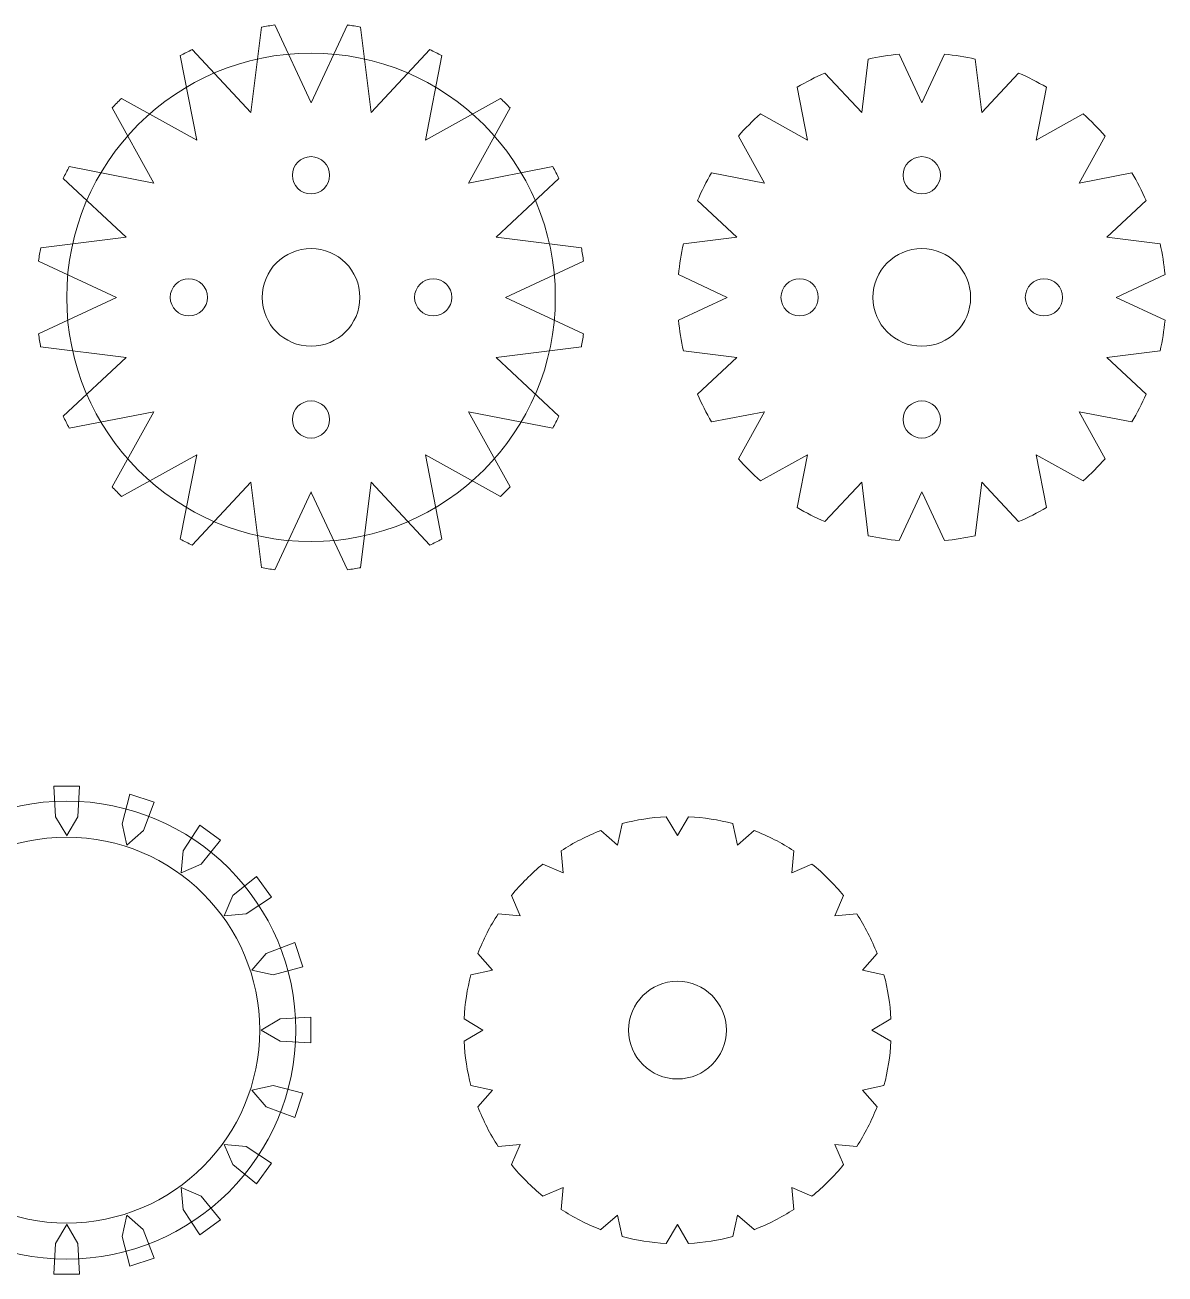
# Model space of a CAD drawing. Header units: centimetres. Extents: x -121 to 177, y -44 to 114.
# Drawn here: x 87.86 to 97.19, y 27.15 to 37.38 of the extents above; entities that cross this region are included whole.
import ezdxf

# ---------------------------------------------------------------- set-up
doc = ezdxf.new("R2010")
doc.units = ezdxf.units.CM
doc.header["$MEASUREMENT"] = 0
doc.layers.add('Layer 1', color=7, linetype='Continuous')

msp = doc.modelspace()

# ---------------------------------------------------------------- linework, layer by layer
at = {"layer": 'Layer 1', "lineweight": 20}
for centre, major_axis in [((90.2, 35.15), (0, 2)), ((90.2, 36.15), (0, 0.1525)), ((95.2, 36.15), (0, 0.1525)), ((90.2, 35.15), (0, 0.4)), ((95.2, 35.15), (0, 0.4)), ((89.2, 35.15), (0, 0.1525)), ((91.2, 35.15), (0, 0.1525)), ((94.2, 35.15), (0, 0.1525)), ((96.2, 35.15), (0, 0.1525)), ((90.2, 34.15), (0, 0.1525)), ((95.2, 34.15), (0, 0.1525)), ((93.2, 29.15), (0, 0.4))]:
    msp.add_ellipse(centre, major_axis=major_axis, ratio=1, dxfattribs=at)
at = {"layer": 'Layer 1', "color": 4, "lineweight": 20}
for major_axis in [(0, 1.875), (0, 1.57978)]:
    msp.add_ellipse((88.2, 29.15), major_axis=major_axis, ratio=1, dxfattribs=at)
for points, knots in [([(90.49753, 37.38041), (90.49753, 37.38041), (90.50128, 37.37991), (90.50128, 37.37991), (90.50128, 37.37991), (90.53653, 37.37518), (90.57153, 37.36965), (90.60625, 37.36331), (90.60625, 37.36331), (90.60625, 37.36331), (90.69206, 36.66441), (90.69206, 36.66441), (90.69206, 36.66441), (90.69206, 36.66441), (91.17237, 37.17949), (91.17237, 37.17949), (91.17237, 37.17949), (91.20549, 37.16359), (91.23812, 37.14686), (91.27032, 37.12941), (91.27032, 37.12941), (91.27032, 37.12941), (91.13596, 36.43824), (91.13596, 36.43824), (91.13596, 36.43824), (91.13596, 36.43824), (91.7514, 36.77939), (91.7514, 36.77939), (91.7514, 36.77939), (91.77803, 36.75403), (91.80403, 36.72802), (91.82939, 36.70139), (91.82939, 36.70139), (91.82939, 36.70139), (91.48824, 36.08596), (91.48824, 36.08596), (91.48824, 36.08596), (91.48824, 36.08596), (92.17944, 36.22032), (92.17944, 36.22032), (92.17944, 36.22032), (92.19689, 36.18813), (92.21356, 36.15546), (92.22946, 36.12234), (92.22946, 36.12234), (92.22946, 36.12234), (91.71441, 35.64206), (91.71441, 35.64206), (91.71441, 35.64206), (91.71441, 35.64206), (92.41338, 35.55624), (92.41338, 35.55624), (92.41338, 35.55624), (92.41994, 35.5203), (92.42564, 35.48407), (92.43047, 35.44756), (92.43047, 35.44756), (92.43047, 35.44756), (91.79235, 35.15), (91.79235, 35.15), (91.79235, 35.15), (91.79235, 35.15), (92.43038, 34.85248), (92.43038, 34.85248), (92.43038, 34.85248), (92.42555, 34.81594), (92.41978, 34.7797), (92.41322, 34.74374), (92.41322, 34.74374), (92.41322, 34.74374), (91.71441, 34.65794), (91.71441, 34.65794), (91.71441, 34.65794), (91.71441, 34.65794), (92.22938, 34.17773), (92.22938, 34.17773), (92.22938, 34.17773), (92.21347, 34.14459), (92.19673, 34.11192), (92.17927, 34.07971), (92.17927, 34.07971), (92.17927, 34.07971), (91.48824, 34.21404), (91.48824, 34.21404), (91.48824, 34.21404), (91.48824, 34.21404), (91.82934, 33.59869), (91.82934, 33.59869), (91.82934, 33.59869), (91.80397, 33.57205), (91.77795, 33.54603), (91.75131, 33.52066), (91.75131, 33.52066), (91.75131, 33.52066), (91.13596, 33.86176), (91.13596, 33.86176), (91.13596, 33.86176), (91.13596, 33.86176), (91.27031, 33.1706), (91.27031, 33.1706), (91.27031, 33.1706), (91.23812, 33.15315), (91.20544, 33.13647), (91.17232, 33.12056), (91.17232, 33.12056), (91.17232, 33.12056), (90.69206, 33.63559), (90.69206, 33.63559), (90.69206, 33.63559), (90.69206, 33.63559), (90.60624, 32.93662), (90.60624, 32.93662), (90.60624, 32.93662), (90.5703, 32.93006), (90.53407, 32.92436), (90.49756, 32.91953), (90.49756, 32.91953), (90.49756, 32.91953), (90.20495, 33.54703), (90.20495, 33.54703), (90.20495, 33.54703), (90.20495, 33.54703), (90.2, 33.55765), (90.2, 33.55765), (90.2, 33.55765), (90.2, 33.55765), (89.90248, 32.91962), (89.90248, 32.91962), (89.90248, 32.91962), (89.90248, 32.91962), (90.2, 33.55765), (90.2, 33.55765), (90.2, 33.55765), (90.2, 33.55765), (89.90248, 32.91962), (89.90248, 32.91962), (89.90248, 32.91962), (89.86594, 32.92445), (89.8297, 32.93022), (89.79374, 32.93678), (89.79374, 32.93678), (89.79374, 32.93678), (89.70794, 33.63559), (89.70794, 33.63559), (89.70794, 33.63559), (89.70794, 33.63559), (89.22773, 33.12062), (89.22773, 33.12062), (89.22773, 33.12062), (89.19459, 33.13653), (89.16192, 33.15327), (89.12971, 33.17073), (89.12971, 33.17073), (89.12971, 33.17073), (89.26404, 33.86176), (89.26404, 33.86176), (89.26404, 33.86176), (89.26404, 33.86176), (88.64869, 33.52066), (88.64869, 33.52066), (88.64869, 33.52066), (88.62205, 33.54603), (88.59603, 33.57205), (88.57066, 33.59869), (88.57066, 33.59869), (88.57066, 33.59869), (88.91176, 34.21404), (88.91176, 34.21404), (88.91176, 34.21404), (88.91176, 34.21404), (88.2206, 34.07969), (88.2206, 34.07969), (88.2206, 34.07969), (88.20315, 34.11188), (88.18647, 34.14456), (88.17056, 34.17768), (88.17056, 34.17768), (88.17056, 34.17768), (88.68559, 34.65794), (88.68559, 34.65794), (88.68559, 34.65794), (88.68559, 34.65794), (87.98662, 34.74376), (87.98662, 34.74376), (87.98662, 34.74376), (87.98006, 34.7797), (87.97436, 34.81593), (87.96953, 34.85244), (87.96953, 34.85244), (87.96953, 34.85244), (88.60765, 35.15), (88.60765, 35.15), (88.60765, 35.15), (88.60765, 35.15), (87.96962, 35.44752), (87.96962, 35.44752), (87.96962, 35.44752), (87.96962, 35.44752), (88.60765, 35.15), (88.60765, 35.15), (88.60765, 35.15), (88.60765, 35.15), (87.96962, 35.44752), (87.96962, 35.44752), (87.96962, 35.44752), (87.96962, 35.44752), (87.96987, 35.44924), (87.96987, 35.44924), (87.96987, 35.44924), (87.97465, 35.4852), (87.98033, 35.52087), (87.98679, 35.55627), (87.98679, 35.55627), (87.98679, 35.55627), (88.68558, 35.64206), (88.68558, 35.64206), (88.68558, 35.64206), (88.68558, 35.64206), (88.17063, 36.12225), (88.17063, 36.12225), (88.17063, 36.12225), (88.18654, 36.1554), (88.20329, 36.18806), (88.22075, 36.22028), (88.22075, 36.22028), (88.22075, 36.22028), (88.91176, 36.08596), (88.91176, 36.08596), (88.91176, 36.08596), (88.91176, 36.08596), (88.57066, 36.7013), (88.57066, 36.7013), (88.57066, 36.7013), (88.59603, 36.72795), (88.62205, 36.75396), (88.64869, 36.77934), (88.64869, 36.77934), (88.64869, 36.77934), (89.26404, 36.43824), (89.26404, 36.43824), (89.26404, 36.43824), (89.26404, 36.43824), (89.12969, 37.1294), (89.12969, 37.1294), (89.12969, 37.1294), (89.16188, 37.14685), (89.19456, 37.16353), (89.22768, 37.17944), (89.22768, 37.17944), (89.22768, 37.17944), (89.70794, 36.66441), (89.70794, 36.66441), (89.70794, 36.66441), (89.70794, 36.66441), (89.79376, 37.36338), (89.79376, 37.36338), (89.79376, 37.36338), (89.8297, 37.36994), (89.86593, 37.37564), (89.90244, 37.38047), (89.90244, 37.38047), (89.90244, 37.38047), (90.2, 36.74235), (90.2, 36.74235), (90.2, 36.74235), (90.2, 36.74235), (90.49753, 37.38041), (90.49753, 37.38041)], [0, 0, 0, 0, 0.01492537, 0.01492537, 0.01492537, 0.01492537, 0.02985075, 0.02985075, 0.02985075, 0.02985075, 0.04477612, 0.04477612, 0.04477612, 0.04477612, 0.05970149, 0.05970149, 0.05970149, 0.05970149, 0.07462687, 0.07462687, 0.07462687, 0.07462687, 0.08955224, 0.08955224, 0.08955224, 0.08955224, 0.10447761, 0.10447761, 0.10447761, 0.10447761, 0.11940299, 0.11940299, 0.11940299, 0.11940299, 0.13432836, 0.13432836, 0.13432836, 0.13432836, 0.14925373, 0.14925373, 0.14925373, 0.14925373, 0.1641791, 0.1641791, 0.1641791, 0.1641791, 0.17910448, 0.17910448, 0.17910448, 0.17910448, 0.19402985, 0.19402985, 0.19402985, 0.19402985, 0.20895522, 0.20895522, 0.20895522, 0.20895522, 0.2238806, 0.2238806, 0.2238806, 0.2238806, 0.23880597, 0.23880597, 0.23880597, 0.23880597, 0.25373134, 0.25373134, 0.25373134, 0.25373134, 0.26865672, 0.26865672, 0.26865672, 0.26865672, 0.28358209, 0.28358209, 0.28358209, 0.28358209, 0.29850746, 0.29850746, 0.29850746, 0.29850746, 0.31343284, 0.31343284, 0.31343284, 0.31343284, 0.32835821, 0.32835821, 0.32835821, 0.32835821, 0.34328358, 0.34328358, 0.34328358, 0.34328358, 0.35820896, 0.35820896, 0.35820896, 0.35820896, 0.37313433, 0.37313433, 0.37313433, 0.37313433, 0.3880597, 0.3880597, 0.3880597, 0.3880597, 0.40298507, 0.40298507, 0.40298507, 0.40298507, 0.41791045, 0.41791045, 0.41791045, 0.41791045, 0.43283582, 0.43283582, 0.43283582, 0.43283582, 0.44776119, 0.44776119, 0.44776119, 0.44776119, 0.46268657, 0.46268657, 0.46268657, 0.46268657, 0.47761194, 0.47761194, 0.47761194, 0.47761194, 0.49253731, 0.49253731, 0.49253731, 0.49253731, 0.50746269, 0.50746269, 0.50746269, 0.50746269, 0.52238806, 0.52238806, 0.52238806, 0.52238806, 0.53731343, 0.53731343, 0.53731343, 0.53731343, 0.55223881, 0.55223881, 0.55223881, 0.55223881, 0.56716418, 0.56716418, 0.56716418, 0.56716418, 0.58208955, 0.58208955, 0.58208955, 0.58208955, 0.59701493, 0.59701493, 0.59701493, 0.59701493, 0.6119403, 0.6119403, 0.6119403, 0.6119403, 0.62686567, 0.62686567, 0.62686567, 0.62686567, 0.64179104, 0.64179104, 0.64179104, 0.64179104, 0.65671642, 0.65671642, 0.65671642, 0.65671642, 0.67164179, 0.67164179, 0.67164179, 0.67164179, 0.68656716, 0.68656716, 0.68656716, 0.68656716, 0.70149254, 0.70149254, 0.70149254, 0.70149254, 0.71641791, 0.71641791, 0.71641791, 0.71641791, 0.73134328, 0.73134328, 0.73134328, 0.73134328, 0.74626866, 0.74626866, 0.74626866, 0.74626866, 0.76119403, 0.76119403, 0.76119403, 0.76119403, 0.7761194, 0.7761194, 0.7761194, 0.7761194, 0.79104478, 0.79104478, 0.79104478, 0.79104478, 0.80597015, 0.80597015, 0.80597015, 0.80597015, 0.82089552, 0.82089552, 0.82089552, 0.82089552, 0.8358209, 0.8358209, 0.8358209, 0.8358209, 0.85074627, 0.85074627, 0.85074627, 0.85074627, 0.86567164, 0.86567164, 0.86567164, 0.86567164, 0.88059701, 0.88059701, 0.88059701, 0.88059701, 0.89552239, 0.89552239, 0.89552239, 0.89552239, 0.91044776, 0.91044776, 0.91044776, 0.91044776, 0.92537313, 0.92537313, 0.92537313, 0.92537313, 0.94029851, 0.94029851, 0.94029851, 0.94029851, 0.95522388, 0.95522388, 0.95522388, 0.95522388, 0.97014925, 0.97014925, 0.97014925, 0.97014925, 0.98507463, 0.98507463, 0.98507463, 0.98507463, 1, 1, 1, 1]), ([(95.63837, 37.10166), (95.63837, 37.10166), (95.69206, 36.66441), (95.69206, 36.66441), (95.69206, 36.66441), (95.69206, 36.66441), (95.99252, 36.98662), (95.99252, 36.98662), (95.99252, 36.98662), (96.07108, 36.95267), (96.14701, 36.9138), (96.21998, 36.87045), (96.21998, 36.87045), (96.21998, 36.87045), (96.13596, 36.43824), (96.13596, 36.43824), (96.13596, 36.43824), (96.13596, 36.43824), (96.52079, 36.65156), (96.52079, 36.65156), (96.52079, 36.65156), (96.58482, 36.5952), (96.64519, 36.5348), (96.70156, 36.47078), (96.70156, 36.47078), (96.70156, 36.47078), (96.48824, 36.08596), (96.48824, 36.08596), (96.48824, 36.08596), (96.48824, 36.08596), (96.92046, 36.16998), (96.92046, 36.16998), (96.92046, 36.16998), (96.96382, 36.09703), (97.00265, 36.02107), (97.03662, 35.94252), (97.03662, 35.94252), (97.03662, 35.94252), (96.71441, 35.64206), (96.71441, 35.64206), (96.71441, 35.64206), (96.71441, 35.64206), (97.15166, 35.58837), (97.15166, 35.58837), (97.15166, 35.58837), (97.17009, 35.50606), (97.18336, 35.42182), (97.19131, 35.33604), (97.19131, 35.33604), (97.19131, 35.33604), (96.79235, 35.15), (96.79235, 35.15), (96.79235, 35.15), (96.79235, 35.15), (97.19131, 34.96396), (97.19131, 34.96396), (97.19131, 34.96396), (97.18339, 34.87817), (97.17007, 34.79395), (97.15166, 34.71163), (97.15166, 34.71163), (97.15166, 34.71163), (96.71441, 34.65794), (96.71441, 34.65794), (96.71441, 34.65794), (96.71441, 34.65794), (97.03662, 34.35748), (97.03662, 34.35748), (97.03662, 34.35748), (97.00267, 34.27892), (96.96381, 34.20299), (96.92046, 34.13002), (96.92046, 34.13002), (96.92046, 34.13002), (96.48824, 34.21404), (96.48824, 34.21404), (96.48824, 34.21404), (96.48824, 34.21404), (96.70156, 33.82921), (96.70156, 33.82921), (96.70156, 33.82921), (96.6452, 33.76518), (96.58481, 33.70481), (96.52079, 33.64844), (96.52079, 33.64844), (96.52079, 33.64844), (96.13596, 33.86176), (96.13596, 33.86176), (96.13596, 33.86176), (96.13596, 33.86176), (96.21998, 33.42954), (96.21998, 33.42954), (96.21998, 33.42954), (96.14703, 33.38618), (96.07107, 33.34735), (95.99252, 33.31338), (95.99252, 33.31338), (95.99252, 33.31338), (95.69206, 33.63559), (95.69206, 33.63559), (95.69206, 33.63559), (95.69206, 33.63559), (95.63837, 33.19834), (95.63837, 33.19834), (95.63837, 33.19834), (95.55606, 33.17991), (95.47182, 33.16664), (95.38604, 33.15869), (95.38604, 33.15869), (95.38604, 33.15869), (95.20495, 33.54703), (95.20495, 33.54703), (95.20495, 33.54703), (95.20495, 33.54703), (95.2, 33.55765), (95.2, 33.55765), (95.2, 33.55765), (95.2, 33.55765), (95.01396, 33.15869), (95.01396, 33.15869), (95.01396, 33.15869), (94.92817, 33.16661), (94.84395, 33.17993), (94.76163, 33.19834), (94.76163, 33.19834), (94.76163, 33.19834), (94.70794, 33.63559), (94.70794, 33.63559), (94.70794, 33.63559), (94.70794, 33.63559), (94.40748, 33.31338), (94.40748, 33.31338), (94.40748, 33.31338), (94.32892, 33.34733), (94.25299, 33.38619), (94.18002, 33.42954), (94.18002, 33.42954), (94.18002, 33.42954), (94.26404, 33.86176), (94.26404, 33.86176), (94.26404, 33.86176), (94.26404, 33.86176), (93.87921, 33.64844), (93.87921, 33.64844), (93.87921, 33.64844), (93.81518, 33.7048), (93.75481, 33.76519), (93.69844, 33.82921), (93.69844, 33.82921), (93.69844, 33.82921), (93.91176, 34.21404), (93.91176, 34.21404), (93.91176, 34.21404), (93.91176, 34.21404), (93.47954, 34.13002), (93.47954, 34.13002), (93.47954, 34.13002), (93.43618, 34.20297), (93.39735, 34.27893), (93.36338, 34.35748), (93.36338, 34.35748), (93.36338, 34.35748), (93.68559, 34.65794), (93.68559, 34.65794), (93.68559, 34.65794), (93.68559, 34.65794), (93.24834, 34.71163), (93.24834, 34.71163), (93.24834, 34.71163), (93.22991, 34.79394), (93.21664, 34.87818), (93.20869, 34.96396), (93.20869, 34.96396), (93.20869, 34.96396), (93.60765, 35.15), (93.60765, 35.15), (93.60765, 35.15), (93.60765, 35.15), (93.20869, 35.33604), (93.20869, 35.33604), (93.20869, 35.33604), (93.21661, 35.42184), (93.22992, 35.50607), (93.24834, 35.58838), (93.24834, 35.58838), (93.24834, 35.58838), (93.68558, 35.64206), (93.68558, 35.64206), (93.68558, 35.64206), (93.68558, 35.64206), (93.36338, 35.94251), (93.36338, 35.94251), (93.36338, 35.94251), (93.39733, 36.02107), (93.43619, 36.09702), (93.47954, 36.16998), (93.47954, 36.16998), (93.47954, 36.16998), (93.91176, 36.08596), (93.91176, 36.08596), (93.91176, 36.08596), (93.91176, 36.08596), (93.69844, 36.47078), (93.69844, 36.47078), (93.69844, 36.47078), (93.7548, 36.53481), (93.81519, 36.59519), (93.87921, 36.65156), (93.87921, 36.65156), (93.87921, 36.65156), (94.26404, 36.43824), (94.26404, 36.43824), (94.26404, 36.43824), (94.26404, 36.43824), (94.18002, 36.87046), (94.18002, 36.87046), (94.18002, 36.87046), (94.25297, 36.91382), (94.32893, 36.95265), (94.40748, 36.98662), (94.40748, 36.98662), (94.40748, 36.98662), (94.70794, 36.66441), (94.70794, 36.66441), (94.70794, 36.66441), (94.70794, 36.66441), (94.76163, 37.10166), (94.76163, 37.10166), (94.76163, 37.10166), (94.84394, 37.12009), (94.92818, 37.13336), (95.01396, 37.14131), (95.01396, 37.14131), (95.01396, 37.14131), (95.2, 36.74235), (95.2, 36.74235), (95.2, 36.74235), (95.2, 36.74235), (95.38604, 37.14131), (95.38604, 37.14131), (95.38604, 37.14131), (95.47182, 37.13336), (95.55605, 37.12008), (95.63837, 37.10166)], [0, 0, 0, 0, 0.01639344, 0.01639344, 0.01639344, 0.01639344, 0.03278689, 0.03278689, 0.03278689, 0.03278689, 0.04918033, 0.04918033, 0.04918033, 0.04918033, 0.06557377, 0.06557377, 0.06557377, 0.06557377, 0.08196721, 0.08196721, 0.08196721, 0.08196721, 0.09836066, 0.09836066, 0.09836066, 0.09836066, 0.1147541, 0.1147541, 0.1147541, 0.1147541, 0.13114754, 0.13114754, 0.13114754, 0.13114754, 0.14754098, 0.14754098, 0.14754098, 0.14754098, 0.16393443, 0.16393443, 0.16393443, 0.16393443, 0.18032787, 0.18032787, 0.18032787, 0.18032787, 0.19672131, 0.19672131, 0.19672131, 0.19672131, 0.21311475, 0.21311475, 0.21311475, 0.21311475, 0.2295082, 0.2295082, 0.2295082, 0.2295082, 0.24590164, 0.24590164, 0.24590164, 0.24590164, 0.26229508, 0.26229508, 0.26229508, 0.26229508, 0.27868852, 0.27868852, 0.27868852, 0.27868852, 0.29508197, 0.29508197, 0.29508197, 0.29508197, 0.31147541, 0.31147541, 0.31147541, 0.31147541, 0.32786885, 0.32786885, 0.32786885, 0.32786885, 0.3442623, 0.3442623, 0.3442623, 0.3442623, 0.36065574, 0.36065574, 0.36065574, 0.36065574, 0.37704918, 0.37704918, 0.37704918, 0.37704918, 0.39344262, 0.39344262, 0.39344262, 0.39344262, 0.40983607, 0.40983607, 0.40983607, 0.40983607, 0.42622951, 0.42622951, 0.42622951, 0.42622951, 0.44262295, 0.44262295, 0.44262295, 0.44262295, 0.45901639, 0.45901639, 0.45901639, 0.45901639, 0.47540984, 0.47540984, 0.47540984, 0.47540984, 0.49180328, 0.49180328, 0.49180328, 0.49180328, 0.50819672, 0.50819672, 0.50819672, 0.50819672, 0.52459016, 0.52459016, 0.52459016, 0.52459016, 0.54098361, 0.54098361, 0.54098361, 0.54098361, 0.55737705, 0.55737705, 0.55737705, 0.55737705, 0.57377049, 0.57377049, 0.57377049, 0.57377049, 0.59016393, 0.59016393, 0.59016393, 0.59016393, 0.60655738, 0.60655738, 0.60655738, 0.60655738, 0.62295082, 0.62295082, 0.62295082, 0.62295082, 0.63934426, 0.63934426, 0.63934426, 0.63934426, 0.6557377, 0.6557377, 0.6557377, 0.6557377, 0.67213115, 0.67213115, 0.67213115, 0.67213115, 0.68852459, 0.68852459, 0.68852459, 0.68852459, 0.70491803, 0.70491803, 0.70491803, 0.70491803, 0.72131148, 0.72131148, 0.72131148, 0.72131148, 0.73770492, 0.73770492, 0.73770492, 0.73770492, 0.75409836, 0.75409836, 0.75409836, 0.75409836, 0.7704918, 0.7704918, 0.7704918, 0.7704918, 0.78688525, 0.78688525, 0.78688525, 0.78688525, 0.80327869, 0.80327869, 0.80327869, 0.80327869, 0.81967213, 0.81967213, 0.81967213, 0.81967213, 0.83606557, 0.83606557, 0.83606557, 0.83606557, 0.85245902, 0.85245902, 0.85245902, 0.85245902, 0.86885246, 0.86885246, 0.86885246, 0.86885246, 0.8852459, 0.8852459, 0.8852459, 0.8852459, 0.90163934, 0.90163934, 0.90163934, 0.90163934, 0.91803279, 0.91803279, 0.91803279, 0.91803279, 0.93442623, 0.93442623, 0.93442623, 0.93442623, 0.95081967, 0.95081967, 0.95081967, 0.95081967, 0.96721311, 0.96721311, 0.96721311, 0.96721311, 0.98360656, 0.98360656, 0.98360656, 0.98360656, 1, 1, 1, 1]), ([(88.60765, 35.15), (88.60765, 35.15), (87.96962, 35.44752), (87.96962, 35.44752), (87.96962, 35.44752), (87.96962, 35.44752), (87.96962, 35.44751), (87.96962, 35.44751), (87.96962, 35.44751), (87.96962, 35.44751), (88.60765, 35.15), (88.60765, 35.15)], [0, 0, 0, 0, 0.33333333, 0.33333333, 0.33333333, 0.33333333, 0.66666667, 0.66666667, 0.66666667, 0.66666667, 1, 1, 1, 1]), ([(93.20869, 35.33604), (93.20869, 35.33604), (93.60765, 35.15), (93.60765, 35.15), (93.60765, 35.15), (93.60765, 35.15), (93.20869, 35.33604), (93.20869, 35.33604), (93.20869, 35.33604), (93.20869, 35.33604), (93.20869, 35.33603), (93.20869, 35.33603), (93.20869, 35.33603), (93.20869, 35.33603), (93.60765, 35.15), (93.60765, 35.15), (93.60765, 35.15), (93.60765, 35.15), (93.20869, 35.33604), (93.20869, 35.33604)], [0, 0, 0, 0, 0.2, 0.2, 0.2, 0.2, 0.4, 0.4, 0.4, 0.4, 0.6, 0.6, 0.6, 0.6, 0.8, 0.8, 0.8, 0.8, 1, 1, 1, 1]), ([(91.79235, 35.15), (91.79235, 35.15), (92.43038, 34.85249), (92.43038, 34.85249), (92.43038, 34.85249), (92.43038, 34.85249), (92.43038, 34.85248), (92.43038, 34.85248), (92.43038, 34.85248), (92.43038, 34.85248), (91.79235, 35.15), (91.79235, 35.15)], [0, 0, 0, 0, 0.33333333, 0.33333333, 0.33333333, 0.33333333, 0.66666667, 0.66666667, 0.66666667, 0.66666667, 1, 1, 1, 1]), ([(97.19131, 34.96397), (97.19131, 34.96397), (97.19131, 34.96396), (97.19131, 34.96396), (97.19131, 34.96396), (97.19131, 34.96396), (96.79235, 35.15), (96.79235, 35.15), (96.79235, 35.15), (96.79235, 35.15), (97.19131, 34.96397), (97.19131, 34.96397)], [0, 0, 0, 0, 0.33333333, 0.33333333, 0.33333333, 0.33333333, 0.66666667, 0.66666667, 0.66666667, 0.66666667, 1, 1, 1, 1]), ([(90.2, 33.55765), (90.2, 33.55765), (89.90248, 32.91962), (89.90248, 32.91962), (89.90248, 32.91962), (89.90248, 32.91962), (89.90249, 32.91962), (89.90249, 32.91962), (89.90249, 32.91962), (89.90249, 32.91962), (90.2, 33.55765), (90.2, 33.55765)], [0, 0, 0, 0, 0.33333333, 0.33333333, 0.33333333, 0.33333333, 0.66666667, 0.66666667, 0.66666667, 0.66666667, 1, 1, 1, 1]), ([(95.01396, 33.15869), (95.01396, 33.15869), (95.2, 33.55765), (95.2, 33.55765), (95.2, 33.55765), (95.2, 33.55765), (95.01396, 33.15869), (95.01396, 33.15869), (95.01396, 33.15869), (95.01396, 33.15869), (95.01397, 33.15869), (95.01397, 33.15869), (95.01397, 33.15869), (95.01397, 33.15869), (95.2, 33.55765), (95.2, 33.55765), (95.2, 33.55765), (95.2, 33.55765), (95.01396, 33.15869), (95.01396, 33.15869)], [0, 0, 0, 0, 0.2, 0.2, 0.2, 0.2, 0.4, 0.4, 0.4, 0.4, 0.6, 0.6, 0.6, 0.6, 0.8, 0.8, 0.8, 0.8, 1, 1, 1, 1])]:
    msp.add_open_spline(points, degree=3, knots=knots, dxfattribs=at)
at = {"layer": 'Layer 1', "lineweight": 20}
for points, knots in [([(88.2, 30.74235), (88.2, 30.74235), (88.29159, 30.89765), (88.29159, 30.89765), (88.29159, 30.89765), (88.29159, 30.89765), (88.30467, 31.14726), (88.30467, 31.14726), (88.30467, 31.14726), (88.30467, 31.14726), (88.09533, 31.14727), (88.09533, 31.14727), (88.09533, 31.14727), (88.09533, 31.14727), (88.10842, 30.89765), (88.10842, 30.89765), (88.10842, 30.89765), (88.10842, 30.89765), (88.2, 30.74235), (88.2, 30.74235)], [0, 0, 0, 0, 0.2, 0.2, 0.2, 0.2, 0.4, 0.4, 0.4, 0.4, 0.6, 0.6, 0.6, 0.6, 0.8, 0.8, 0.8, 0.8, 1, 1, 1, 1]), ([(88.69206, 30.66441), (88.69206, 30.66441), (88.82716, 30.78381), (88.82716, 30.78381), (88.82716, 30.78381), (88.82716, 30.78381), (88.91673, 31.01716), (88.91673, 31.01716), (88.91673, 31.01716), (88.91673, 31.01716), (88.71764, 31.08186), (88.71764, 31.08186), (88.71764, 31.08186), (88.71764, 31.08186), (88.65296, 30.84041), (88.65296, 30.84041), (88.65296, 30.84041), (88.65296, 30.84041), (88.69206, 30.66441), (88.69206, 30.66441)], [0, 0, 0, 0, 0.2, 0.2, 0.2, 0.2, 0.4, 0.4, 0.4, 0.4, 0.6, 0.6, 0.6, 0.6, 0.8, 0.8, 0.8, 0.8, 1, 1, 1, 1]), ([(93.29157, 30.89762), (93.41595, 30.89121), (93.53687, 30.87179), (93.65304, 30.84071), (93.65304, 30.84071), (93.65304, 30.84071), (93.65296, 30.84041), (93.65296, 30.84041), (93.65296, 30.84041), (93.65296, 30.84041), (93.69206, 30.66441), (93.69206, 30.66441), (93.69206, 30.66441), (93.69206, 30.66441), (93.82716, 30.78381), (93.82716, 30.78381), (93.82716, 30.78381), (93.82716, 30.78381), (93.82727, 30.78409), (93.82727, 30.78409), (93.82727, 30.78409), (93.94223, 30.7399), (94.05134, 30.68392), (94.15314, 30.61763), (94.15314, 30.61763), (94.15314, 30.61763), (94.13596, 30.43824), (94.13596, 30.43824), (94.13596, 30.43824), (94.13596, 30.43824), (94.30109, 30.50993), (94.30109, 30.50993), (94.30109, 30.50993), (94.39611, 30.43287), (94.4829, 30.34608), (94.55993, 30.25104), (94.55993, 30.25104), (94.55993, 30.25104), (94.48824, 30.08596), (94.48824, 30.08596), (94.48824, 30.08596), (94.48824, 30.08596), (94.66757, 30.10314), (94.66757, 30.10314), (94.66757, 30.10314), (94.73384, 30.00132), (94.78984, 29.89221), (94.83401, 29.77723), (94.83401, 29.77723), (94.83401, 29.77723), (94.83381, 29.77715), (94.83381, 29.77715), (94.83381, 29.77715), (94.83381, 29.77715), (94.71441, 29.64206), (94.71441, 29.64206), (94.71441, 29.64206), (94.71441, 29.64206), (94.89042, 29.60295), (94.89042, 29.60295), (94.89042, 29.60295), (94.89042, 29.60295), (94.89067, 29.60302), (94.89067, 29.60302), (94.89067, 29.60302), (94.92173, 29.48684), (94.94118, 29.36591), (94.94759, 29.24155), (94.94759, 29.24155), (94.94759, 29.24155), (94.79235, 29.15), (94.79235, 29.15), (94.79235, 29.15), (94.79235, 29.15), (94.94764, 29.05842), (94.94764, 29.05842), (94.94764, 29.05842), (94.94122, 28.93405), (94.92181, 28.81312), (94.89074, 28.69695), (94.89074, 28.69695), (94.89074, 28.69695), (94.89041, 28.69704), (94.89041, 28.69704), (94.89041, 28.69704), (94.89041, 28.69704), (94.71441, 28.65794), (94.71441, 28.65794), (94.71441, 28.65794), (94.71441, 28.65794), (94.83381, 28.52284), (94.83381, 28.52284), (94.83381, 28.52284), (94.83381, 28.52284), (94.83414, 28.52271), (94.83414, 28.52271), (94.83414, 28.52271), (94.78996, 28.40775), (94.73402, 28.29862), (94.66775, 28.19682), (94.66775, 28.19682), (94.66775, 28.19682), (94.66771, 28.19685), (94.66771, 28.19685), (94.66771, 28.19685), (94.66771, 28.19685), (94.48824, 28.21404), (94.48824, 28.21404), (94.48824, 28.21404), (94.48824, 28.21404), (94.55997, 28.04882), (94.55997, 28.04882), (94.55997, 28.04882), (94.48295, 27.95382), (94.3962, 27.86703), (94.3012, 27.79001), (94.3012, 27.79001), (94.3012, 27.79001), (94.13596, 27.86176), (94.13596, 27.86176), (94.13596, 27.86176), (94.13596, 27.86176), (94.15315, 27.68229), (94.15315, 27.68229), (94.15315, 27.68229), (94.15315, 27.68229), (94.15316, 27.68228), (94.15316, 27.68228), (94.15316, 27.68228), (94.05135, 27.61602), (93.94225, 27.56003), (93.82728, 27.51586), (93.82728, 27.51586), (93.82728, 27.51586), (93.82715, 27.51619), (93.82715, 27.51619), (93.82715, 27.51619), (93.82715, 27.51619), (93.69206, 27.63559), (93.69206, 27.63559), (93.69206, 27.63559), (93.69206, 27.63559), (93.65295, 27.45958), (93.65295, 27.45958), (93.65295, 27.45958), (93.65295, 27.45958), (93.65301, 27.45937), (93.65301, 27.45937), (93.65301, 27.45937), (93.53683, 27.42831), (93.41593, 27.40879), (93.29156, 27.40238), (93.29156, 27.40238), (93.29156, 27.40238), (93.2, 27.55765), (93.2, 27.55765), (93.2, 27.55765), (93.2, 27.55765), (93.10842, 27.40236), (93.10842, 27.40236), (93.10842, 27.40236), (92.98405, 27.40878), (92.86312, 27.42819), (92.74695, 27.45926), (92.74695, 27.45926), (92.74695, 27.45926), (92.74704, 27.45959), (92.74704, 27.45959), (92.74704, 27.45959), (92.74704, 27.45959), (92.70794, 27.63559), (92.70794, 27.63559), (92.70794, 27.63559), (92.70794, 27.63559), (92.57284, 27.51619), (92.57284, 27.51619), (92.57284, 27.51619), (92.57284, 27.51619), (92.57271, 27.51586), (92.57271, 27.51586), (92.57271, 27.51586), (92.45775, 27.56004), (92.34862, 27.61598), (92.24682, 27.68225), (92.24682, 27.68225), (92.24682, 27.68225), (92.24685, 27.68229), (92.24685, 27.68229), (92.24685, 27.68229), (92.24685, 27.68229), (92.26404, 27.86176), (92.26404, 27.86176), (92.26404, 27.86176), (92.26404, 27.86176), (92.09882, 27.79003), (92.09882, 27.79003), (92.09882, 27.79003), (92.00382, 27.86705), (91.91703, 27.9538), (91.84001, 28.0488), (91.84001, 28.0488), (91.84001, 28.0488), (91.91176, 28.21404), (91.91176, 28.21404), (91.91176, 28.21404), (91.91176, 28.21404), (91.73229, 28.19685), (91.73229, 28.19685), (91.73229, 28.19685), (91.73229, 28.19685), (91.73228, 28.19684), (91.73228, 28.19684), (91.73228, 28.19684), (91.66602, 28.29865), (91.61003, 28.40775), (91.56586, 28.52272), (91.56586, 28.52272), (91.56586, 28.52272), (91.56619, 28.52285), (91.56619, 28.52285), (91.56619, 28.52285), (91.56619, 28.52285), (91.68559, 28.65794), (91.68559, 28.65794), (91.68559, 28.65794), (91.68559, 28.65794), (91.50958, 28.69705), (91.50958, 28.69705), (91.50958, 28.69705), (91.50958, 28.69705), (91.50937, 28.69699), (91.50937, 28.69699), (91.50937, 28.69699), (91.47831, 28.81317), (91.45879, 28.93407), (91.45238, 29.05844), (91.45238, 29.05844), (91.45238, 29.05844), (91.60765, 29.15), (91.60765, 29.15), (91.60765, 29.15), (91.60765, 29.15), (91.45236, 29.24158), (91.45236, 29.24158), (91.45236, 29.24158), (91.45878, 29.36595), (91.47819, 29.48688), (91.50926, 29.60305), (91.50926, 29.60305), (91.50926, 29.60305), (91.50959, 29.60296), (91.50959, 29.60296), (91.50959, 29.60296), (91.50959, 29.60296), (91.68559, 29.64206), (91.68559, 29.64206), (91.68559, 29.64206), (91.68559, 29.64206), (91.56619, 29.77716), (91.56619, 29.77716), (91.56619, 29.77716), (91.56619, 29.77716), (91.56586, 29.77729), (91.56586, 29.77729), (91.56586, 29.77729), (91.61004, 29.89225), (91.66598, 30.00138), (91.73225, 30.10318), (91.73225, 30.10318), (91.73225, 30.10318), (91.73229, 30.10315), (91.73229, 30.10315), (91.73229, 30.10315), (91.73229, 30.10315), (91.91176, 30.08596), (91.91176, 30.08596), (91.91176, 30.08596), (91.91176, 30.08596), (91.84003, 30.25118), (91.84003, 30.25118), (91.84003, 30.25118), (91.91705, 30.34618), (92.0038, 30.43297), (92.0988, 30.50999), (92.0988, 30.50999), (92.0988, 30.50999), (92.26404, 30.43824), (92.26404, 30.43824), (92.26404, 30.43824), (92.26404, 30.43824), (92.24685, 30.61771), (92.24685, 30.61771), (92.24685, 30.61771), (92.24685, 30.61771), (92.24684, 30.61772), (92.24684, 30.61772), (92.24684, 30.61772), (92.34865, 30.68398), (92.45775, 30.73997), (92.57272, 30.78414), (92.57272, 30.78414), (92.57272, 30.78414), (92.57285, 30.78381), (92.57285, 30.78381), (92.57285, 30.78381), (92.57285, 30.78381), (92.70794, 30.66441), (92.70794, 30.66441), (92.70794, 30.66441), (92.70794, 30.66441), (92.74705, 30.84042), (92.74705, 30.84042), (92.74705, 30.84042), (92.74705, 30.84042), (92.74699, 30.84063), (92.74699, 30.84063), (92.74699, 30.84063), (92.86317, 30.87169), (92.98407, 30.89121), (93.10844, 30.89762), (93.10844, 30.89762), (93.10844, 30.89762), (93.2, 30.74235), (93.2, 30.74235), (93.2, 30.74235), (93.2, 30.74235), (93.29157, 30.89762), (93.29157, 30.89762)], [0, 0, 0, 0, 0.01219512, 0.01219512, 0.01219512, 0.01219512, 0.02439024, 0.02439024, 0.02439024, 0.02439024, 0.03658537, 0.03658537, 0.03658537, 0.03658537, 0.04878049, 0.04878049, 0.04878049, 0.04878049, 0.06097561, 0.06097561, 0.06097561, 0.06097561, 0.07317073, 0.07317073, 0.07317073, 0.07317073, 0.08536585, 0.08536585, 0.08536585, 0.08536585, 0.09756098, 0.09756098, 0.09756098, 0.09756098, 0.1097561, 0.1097561, 0.1097561, 0.1097561, 0.12195122, 0.12195122, 0.12195122, 0.12195122, 0.13414634, 0.13414634, 0.13414634, 0.13414634, 0.14634146, 0.14634146, 0.14634146, 0.14634146, 0.15853659, 0.15853659, 0.15853659, 0.15853659, 0.17073171, 0.17073171, 0.17073171, 0.17073171, 0.18292683, 0.18292683, 0.18292683, 0.18292683, 0.19512195, 0.19512195, 0.19512195, 0.19512195, 0.20731707, 0.20731707, 0.20731707, 0.20731707, 0.2195122, 0.2195122, 0.2195122, 0.2195122, 0.23170732, 0.23170732, 0.23170732, 0.23170732, 0.24390244, 0.24390244, 0.24390244, 0.24390244, 0.25609756, 0.25609756, 0.25609756, 0.25609756, 0.26829268, 0.26829268, 0.26829268, 0.26829268, 0.2804878, 0.2804878, 0.2804878, 0.2804878, 0.29268293, 0.29268293, 0.29268293, 0.29268293, 0.30487805, 0.30487805, 0.30487805, 0.30487805, 0.31707317, 0.31707317, 0.31707317, 0.31707317, 0.32926829, 0.32926829, 0.32926829, 0.32926829, 0.34146341, 0.34146341, 0.34146341, 0.34146341, 0.35365854, 0.35365854, 0.35365854, 0.35365854, 0.36585366, 0.36585366, 0.36585366, 0.36585366, 0.37804878, 0.37804878, 0.37804878, 0.37804878, 0.3902439, 0.3902439, 0.3902439, 0.3902439, 0.40243902, 0.40243902, 0.40243902, 0.40243902, 0.41463415, 0.41463415, 0.41463415, 0.41463415, 0.42682927, 0.42682927, 0.42682927, 0.42682927, 0.43902439, 0.43902439, 0.43902439, 0.43902439, 0.45121951, 0.45121951, 0.45121951, 0.45121951, 0.46341463, 0.46341463, 0.46341463, 0.46341463, 0.47560976, 0.47560976, 0.47560976, 0.47560976, 0.48780488, 0.48780488, 0.48780488, 0.48780488, 0.5, 0.5, 0.5, 0.5, 0.51219512, 0.51219512, 0.51219512, 0.51219512, 0.52439024, 0.52439024, 0.52439024, 0.52439024, 0.53658537, 0.53658537, 0.53658537, 0.53658537, 0.54878049, 0.54878049, 0.54878049, 0.54878049, 0.56097561, 0.56097561, 0.56097561, 0.56097561, 0.57317073, 0.57317073, 0.57317073, 0.57317073, 0.58536585, 0.58536585, 0.58536585, 0.58536585, 0.59756098, 0.59756098, 0.59756098, 0.59756098, 0.6097561, 0.6097561, 0.6097561, 0.6097561, 0.62195122, 0.62195122, 0.62195122, 0.62195122, 0.63414634, 0.63414634, 0.63414634, 0.63414634, 0.64634146, 0.64634146, 0.64634146, 0.64634146, 0.65853659, 0.65853659, 0.65853659, 0.65853659, 0.67073171, 0.67073171, 0.67073171, 0.67073171, 0.68292683, 0.68292683, 0.68292683, 0.68292683, 0.69512195, 0.69512195, 0.69512195, 0.69512195, 0.70731707, 0.70731707, 0.70731707, 0.70731707, 0.7195122, 0.7195122, 0.7195122, 0.7195122, 0.73170732, 0.73170732, 0.73170732, 0.73170732, 0.74390244, 0.74390244, 0.74390244, 0.74390244, 0.75609756, 0.75609756, 0.75609756, 0.75609756, 0.76829268, 0.76829268, 0.76829268, 0.76829268, 0.7804878, 0.7804878, 0.7804878, 0.7804878, 0.79268293, 0.79268293, 0.79268293, 0.79268293, 0.80487805, 0.80487805, 0.80487805, 0.80487805, 0.81707317, 0.81707317, 0.81707317, 0.81707317, 0.82926829, 0.82926829, 0.82926829, 0.82926829, 0.84146341, 0.84146341, 0.84146341, 0.84146341, 0.85365854, 0.85365854, 0.85365854, 0.85365854, 0.86585366, 0.86585366, 0.86585366, 0.86585366, 0.87804878, 0.87804878, 0.87804878, 0.87804878, 0.8902439, 0.8902439, 0.8902439, 0.8902439, 0.90243902, 0.90243902, 0.90243902, 0.90243902, 0.91463415, 0.91463415, 0.91463415, 0.91463415, 0.92682927, 0.92682927, 0.92682927, 0.92682927, 0.93902439, 0.93902439, 0.93902439, 0.93902439, 0.95121951, 0.95121951, 0.95121951, 0.95121951, 0.96341463, 0.96341463, 0.96341463, 0.96341463, 0.97560976, 0.97560976, 0.97560976, 0.97560976, 0.98780488, 0.98780488, 0.98780488, 0.98780488, 1, 1, 1, 1]), ([(89.13596, 30.43824), (89.13596, 30.43824), (89.30134, 30.51004), (89.30134, 30.51004), (89.30134, 30.51004), (89.30134, 30.51004), (89.45864, 30.70429), (89.45864, 30.70429), (89.45864, 30.70429), (89.45864, 30.70429), (89.28929, 30.82735), (89.28929, 30.82735), (89.28929, 30.82735), (89.28929, 30.82735), (89.15315, 30.61771), (89.15315, 30.61771), (89.15315, 30.61771), (89.15315, 30.61771), (89.13596, 30.43824), (89.13596, 30.43824)], [0, 0, 0, 0, 0.2, 0.2, 0.2, 0.2, 0.4, 0.4, 0.4, 0.4, 0.6, 0.6, 0.6, 0.6, 0.8, 0.8, 0.8, 0.8, 1, 1, 1, 1]), ([(89.48824, 30.08596), (89.48824, 30.08596), (89.66771, 30.10315), (89.66771, 30.10315), (89.66771, 30.10315), (89.66771, 30.10315), (89.87734, 30.23928), (89.87734, 30.23928), (89.87734, 30.23928), (89.87734, 30.23928), (89.7543, 30.40865), (89.7543, 30.40865), (89.7543, 30.40865), (89.7543, 30.40865), (89.56005, 30.25133), (89.56005, 30.25133), (89.56005, 30.25133), (89.56005, 30.25133), (89.48824, 30.08596), (89.48824, 30.08596)], [0, 0, 0, 0, 0.2, 0.2, 0.2, 0.2, 0.4, 0.4, 0.4, 0.4, 0.6, 0.6, 0.6, 0.6, 0.8, 0.8, 0.8, 0.8, 1, 1, 1, 1]), ([(89.71441, 29.64206), (89.71441, 29.64206), (89.89042, 29.60295), (89.89042, 29.60295), (89.89042, 29.60295), (89.89042, 29.60295), (90.13185, 29.66764), (90.13185, 29.66764), (90.13185, 29.66764), (90.13185, 29.66764), (90.06717, 29.86674), (90.06717, 29.86674), (90.06717, 29.86674), (90.06717, 29.86674), (89.83381, 29.77715), (89.83381, 29.77715), (89.83381, 29.77715), (89.83381, 29.77715), (89.71441, 29.64206), (89.71441, 29.64206)], [0, 0, 0, 0, 0.2, 0.2, 0.2, 0.2, 0.4, 0.4, 0.4, 0.4, 0.6, 0.6, 0.6, 0.6, 0.8, 0.8, 0.8, 0.8, 1, 1, 1, 1]), ([(89.79235, 29.15), (89.79235, 29.15), (89.94765, 29.05841), (89.94765, 29.05841), (89.94765, 29.05841), (89.94765, 29.05841), (90.19726, 29.04533), (90.19726, 29.04533), (90.19726, 29.04533), (90.19726, 29.04533), (90.19727, 29.25467), (90.19727, 29.25467), (90.19727, 29.25467), (90.19727, 29.25467), (89.94765, 29.24158), (89.94765, 29.24158), (89.94765, 29.24158), (89.94765, 29.24158), (89.79235, 29.15), (89.79235, 29.15)], [0, 0, 0, 0, 0.2, 0.2, 0.2, 0.2, 0.4, 0.4, 0.4, 0.4, 0.6, 0.6, 0.6, 0.6, 0.8, 0.8, 0.8, 0.8, 1, 1, 1, 1]), ([(89.71441, 28.65794), (89.71441, 28.65794), (89.83381, 28.52284), (89.83381, 28.52284), (89.83381, 28.52284), (89.83381, 28.52284), (90.06716, 28.43327), (90.06716, 28.43327), (90.06716, 28.43327), (90.06716, 28.43327), (90.13186, 28.63236), (90.13186, 28.63236), (90.13186, 28.63236), (90.13186, 28.63236), (89.89041, 28.69704), (89.89041, 28.69704), (89.89041, 28.69704), (89.89041, 28.69704), (89.71441, 28.65794), (89.71441, 28.65794)], [0, 0, 0, 0, 0.2, 0.2, 0.2, 0.2, 0.4, 0.4, 0.4, 0.4, 0.6, 0.6, 0.6, 0.6, 0.8, 0.8, 0.8, 0.8, 1, 1, 1, 1]), ([(89.48824, 28.21404), (89.48824, 28.21404), (89.56004, 28.04866), (89.56004, 28.04866), (89.56004, 28.04866), (89.56004, 28.04866), (89.75429, 27.89136), (89.75429, 27.89136), (89.75429, 27.89136), (89.75429, 27.89136), (89.87735, 28.06071), (89.87735, 28.06071), (89.87735, 28.06071), (89.87735, 28.06071), (89.66771, 28.19685), (89.66771, 28.19685), (89.66771, 28.19685), (89.66771, 28.19685), (89.48824, 28.21404), (89.48824, 28.21404)], [0, 0, 0, 0, 0.2, 0.2, 0.2, 0.2, 0.4, 0.4, 0.4, 0.4, 0.6, 0.6, 0.6, 0.6, 0.8, 0.8, 0.8, 0.8, 1, 1, 1, 1]), ([(89.13596, 27.86176), (89.13596, 27.86176), (89.15315, 27.68229), (89.15315, 27.68229), (89.15315, 27.68229), (89.15315, 27.68229), (89.28928, 27.47266), (89.28928, 27.47266), (89.28928, 27.47266), (89.28928, 27.47266), (89.45865, 27.5957), (89.45865, 27.5957), (89.45865, 27.5957), (89.45865, 27.5957), (89.30133, 27.78995), (89.30133, 27.78995), (89.30133, 27.78995), (89.30133, 27.78995), (89.13596, 27.86176), (89.13596, 27.86176)], [0, 0, 0, 0, 0.2, 0.2, 0.2, 0.2, 0.4, 0.4, 0.4, 0.4, 0.6, 0.6, 0.6, 0.6, 0.8, 0.8, 0.8, 0.8, 1, 1, 1, 1]), ([(88.69206, 27.63559), (88.69206, 27.63559), (88.65295, 27.45958), (88.65295, 27.45958), (88.65295, 27.45958), (88.65295, 27.45958), (88.71764, 27.21815), (88.71764, 27.21815), (88.71764, 27.21815), (88.71764, 27.21815), (88.91674, 27.28283), (88.91674, 27.28283), (88.91674, 27.28283), (88.91674, 27.28283), (88.82715, 27.51619), (88.82715, 27.51619), (88.82715, 27.51619), (88.82715, 27.51619), (88.69206, 27.63559), (88.69206, 27.63559)], [0, 0, 0, 0, 0.2, 0.2, 0.2, 0.2, 0.4, 0.4, 0.4, 0.4, 0.6, 0.6, 0.6, 0.6, 0.8, 0.8, 0.8, 0.8, 1, 1, 1, 1]), ([(88.2, 27.55765), (88.2, 27.55765), (88.10841, 27.40235), (88.10841, 27.40235), (88.10841, 27.40235), (88.10841, 27.40235), (88.09533, 27.15274), (88.09533, 27.15274), (88.09533, 27.15274), (88.09533, 27.15274), (88.30467, 27.15273), (88.30467, 27.15273), (88.30467, 27.15273), (88.30467, 27.15273), (88.29158, 27.40235), (88.29158, 27.40235), (88.29158, 27.40235), (88.29158, 27.40235), (88.2, 27.55765), (88.2, 27.55765)], [0, 0, 0, 0, 0.2, 0.2, 0.2, 0.2, 0.4, 0.4, 0.4, 0.4, 0.6, 0.6, 0.6, 0.6, 0.8, 0.8, 0.8, 0.8, 1, 1, 1, 1])]:
    msp.add_open_spline(points, degree=3, knots=knots, dxfattribs=at)

doc.saveas('drawing.dxf')
